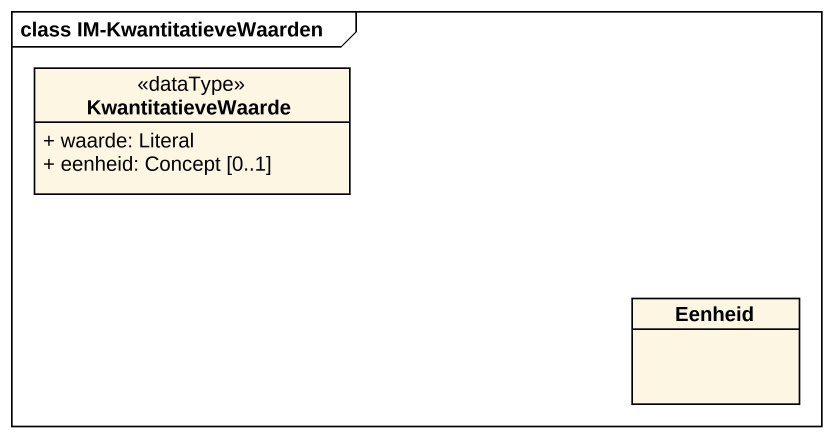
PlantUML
@startuml
mainframe class IM-KwantitatieveWaarden
hide circle
hide empty members
skinparam classAttributeIconSize 0
class KwantitatieveWaarde <<dataType>> {
  + waarde: Literal
  + eenheid: Concept [0..1]
}
class Eenheid
@enduml
